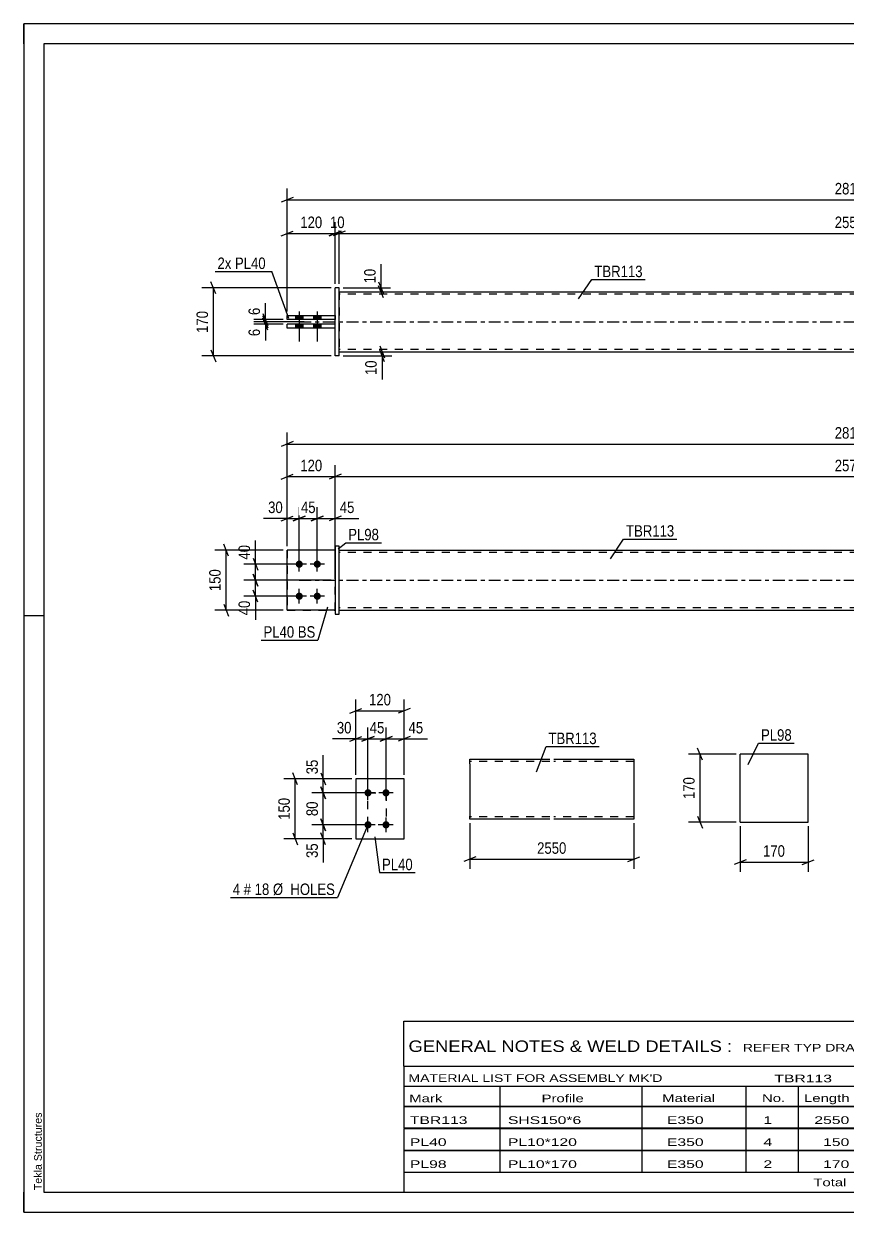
# Model space of a CAD drawing. Header units: millimetres. Extents: x 0 to 420, y 0 to 297.
# Drawn here: x 0 to 205.8, y 0 to 297 of the extents above; entities that cross this region are included whole.
import ezdxf

# ---------------------------------------------------------------- set-up
doc = ezdxf.new("R2010")
doc.units = ezdxf.units.MM
doc.linetypes.add('DXK_LINE_DOT2', pattern=[3.9198, 1.9599, -1.9599])
doc.linetypes.add('DXK_LINE_DOT3', pattern=[5.9187, 2.979, -0.9799, 0.9799, -0.9799])
doc.styles.add('Arial', font='ARIAL.TTF', dxfattribs={"height": 0.2})
doc.styles.add('Arial Narrow', font='ARIALN.TTF', dxfattribs={"height": 0.2})

# ---------------------------------------------------------------- blocks, each defined once
blk = doc.blocks.new('Unknown-580872728-1163')
at = {"color": 5, "linetype": 'Continuous'}
for p, q in [((420, 297), (0, 297)), ((0, 297), (0, 0)), ((0, 292), (0, 297)), ((415, 292), (5, 292)), ((5, 292), (5, 5)), ((5, 149), (0, 149)), ((0, 0), (0, 5)), ((5, 5), (415, 5)), ((0, 0), (420, 0))]:
    blk.add_line(p, q, dxfattribs=at)
at = {"color": 174, "linetype": 'Continuous', "style": 'Arial'}
blk.add_text('Tekla Structures', height=1.9102, rotation=90, dxfattribs=at).set_placement((4.5, 5.5))
blk = doc.blocks.new('Part-580872728-1797 - 1735')
at = {"color": 2, "linetype": 'Continuous'}
for p, q in [((77.85, 165.45), (65.85, 165.45)), ((65.85, 150.45), (65.85, 165.45)), ((77.85, 150.45), (65.85, 150.45))]:
    blk.add_line(p, q, dxfattribs=at)
at = {"color": 7, "linetype": 'DXK_LINE_DOT2'}
blk.add_line((77.85, 150.45), (77.85, 165.45), dxfattribs=at)
blk = doc.blocks.new('Part-580872728-1792 - 1735')
at = {"color": 7, "linetype": 'DXK_LINE_DOT2'}
for p, q in [((77.85, 165.45), (65.85, 165.45)), ((65.85, 165.45), (65.85, 150.45)), ((77.85, 150.45), (77.85, 165.45)), ((65.85, 150.45), (77.85, 150.45))]:
    blk.add_line(p, q, dxfattribs=at)
blk = doc.blocks.new('Part-580872728-1802 - 1735')
at = {"color": 2, "linetype": 'Continuous'}
for p, q in [((78.85, 166.45), (77.85, 166.45)), ((77.85, 166.45), (77.85, 149.45)), ((78.85, 149.45), (78.85, 166.45)), ((77.85, 149.45), (78.85, 149.45))]:
    blk.add_line(p, q, dxfattribs=at)
blk = doc.blocks.new('Part-580872728-1807 - 1735')
at = {"color": 2, "linetype": 'Continuous'}
for p, q in [((78.85, 165.45), (333.83, 165.45)), ((78.85, 150.45), (333.83, 150.45))]:
    blk.add_line(p, q, dxfattribs=at)
at = {"color": 7, "linetype": 'DXK_LINE_DOT2'}
for p, q in [((78.85, 150.45), (78.85, 165.45)), ((333.83, 164.85), (78.85, 164.85)), ((333.83, 165.45), (333.83, 150.45)), ((333.83, 151.05), (78.85, 151.05))]:
    blk.add_line(p, q, dxfattribs=at)
at = {"color": 7, "linetype": 'DXK_LINE_DOT3'}
blk.add_line((68.85, 157.95), (343.83, 157.95), dxfattribs=at)
blk = doc.blocks.new('Bolt-580872728-1809 - 1735')
at = {"linetype": 'Continuous'}
for points in [[(68.85, 161.05, -1), (68.85, 162.85, -1)], [(73.35, 161.05, -1), (73.35, 162.85, -1)], [(68.85, 153.05, -1), (68.85, 154.85, -1)], [(73.35, 153.05, -1), (73.35, 154.85, -1)]]:
    blk.add_hatch(color=1, dxfattribs=at).paths.add_polyline_path(points)
at = {"color": 1, "linetype": 'Continuous'}
for p, q in [((68.85, 160.15), (68.85, 163.75)), ((73.35, 160.15), (73.35, 163.75)), ((70.65, 161.95), (67.05, 161.95)), ((75.15, 161.95), (71.55, 161.95)), ((68.85, 152.15), (68.85, 155.75)), ((73.35, 152.15), (73.35, 155.75)), ((70.65, 153.95), (67.05, 153.95)), ((75.15, 153.95), (71.55, 153.95))]:
    blk.add_line(p, q, dxfattribs=at)
blk = doc.blocks.new('Part-580872728-1425 - 1390')
at = {"color": 2, "linetype": 'Continuous'}
for p, q in [((65.85, 224.09), (77.85, 224.09)), ((65.85, 223.09), (65.85, 224.09)), ((77.85, 223.09), (65.85, 223.09))]:
    blk.add_line(p, q, dxfattribs=at)
at = {"color": 7, "linetype": 'DXK_LINE_DOT2'}
blk.add_line((77.85, 224.09), (77.85, 223.09), dxfattribs=at)
blk = doc.blocks.new('Part-580872728-1394 - 1390')
at = {"color": 2, "linetype": 'Continuous'}
for p, q in [((78.85, 230.99), (77.85, 230.99)), ((77.85, 213.99), (77.85, 230.99)), ((78.85, 213.99), (78.85, 230.99)), ((78.85, 213.99), (77.85, 213.99))]:
    blk.add_line(p, q, dxfattribs=at)
blk = doc.blocks.new('Part-580872728-1420 - 1390')
at = {"color": 2, "linetype": 'Continuous'}
for p, q in [((77.85, 221.89), (65.85, 221.89)), ((65.85, 220.89), (65.85, 221.89)), ((77.85, 220.89), (65.85, 220.89))]:
    blk.add_line(p, q, dxfattribs=at)
at = {"color": 7, "linetype": 'DXK_LINE_DOT2'}
blk.add_line((77.85, 220.89), (77.85, 221.89), dxfattribs=at)
blk = doc.blocks.new('Part-580872728-1446 - 1390')
at = {"color": 2, "linetype": 'Continuous'}
for p, q in [((78.85, 229.99), (333.83, 229.99)), ((78.85, 214.99), (333.83, 214.99))]:
    blk.add_line(p, q, dxfattribs=at)
at = {"color": 7, "linetype": 'DXK_LINE_DOT2'}
for p, q in [((78.85, 229.99), (78.85, 214.99)), ((333.83, 229.39), (78.85, 229.39)), ((333.83, 229.99), (333.83, 214.99)), ((333.83, 215.59), (78.85, 215.59))]:
    blk.add_line(p, q, dxfattribs=at)
at = {"color": 7, "linetype": 'DXK_LINE_DOT3'}
blk.add_line((68.85, 222.49), (343.83, 222.49), dxfattribs=at)
blk = doc.blocks.new('Bolt-580872728-1448 - 1390')
at = {"linetype": 'Continuous'}
for points in [[(67.95, 223.09), (69.75, 223.09), (69.75, 224.09), (67.95, 224.09)], [(67.95, 223.09), (69.75, 223.09), (69.75, 224.09), (67.95, 224.09)], [(72.45, 223.09), (74.25, 223.09), (74.25, 224.09), (72.45, 224.09)], [(72.45, 223.09), (74.25, 223.09), (74.25, 224.09), (72.45, 224.09)], [(67.95, 220.89), (69.75, 220.89), (69.75, 221.89), (67.95, 221.89)], [(67.95, 220.89), (69.75, 220.89), (69.75, 221.89), (67.95, 221.89)], [(72.45, 220.89), (74.25, 220.89), (74.25, 221.89), (72.45, 221.89)], [(72.45, 220.89), (74.25, 220.89), (74.25, 221.89), (72.45, 221.89)]]:
    blk.add_hatch(color=1, dxfattribs=at).paths.add_polyline_path(points)
at = {"color": 1, "linetype": 'Continuous'}
for p, q in [((67.95, 224.09), (67.95, 223.09)), ((67.95, 224.09), (67.95, 223.09)), ((68.85, 225.09), (68.85, 217.59)), ((68.85, 225.09), (68.85, 217.59)), ((69.75, 224.09), (69.75, 223.09)), ((69.75, 224.09), (69.75, 223.09)), ((72.45, 224.09), (72.45, 223.09)), ((72.45, 224.09), (72.45, 223.09)), ((73.35, 225.09), (73.35, 217.59)), ((73.35, 225.09), (73.35, 217.59)), ((74.25, 224.09), (74.25, 223.09)), ((74.25, 224.09), (74.25, 223.09)), ((67.95, 221.89), (67.95, 220.89)), ((67.95, 221.89), (67.95, 220.89)), ((69.75, 221.89), (69.75, 220.89)), ((69.75, 221.89), (69.75, 220.89)), ((72.45, 221.89), (72.45, 220.89)), ((72.45, 221.89), (72.45, 220.89)), ((74.25, 221.89), (74.25, 220.89)), ((74.25, 221.89), (74.25, 220.89))]:
    blk.add_line(p, q, dxfattribs=at)
blk = doc.blocks.new('Part-580872728-2138 - 2131')
at = {"color": 2, "linetype": 'Continuous'}
for p, q in [((95.03, 108.31), (83.03, 108.31)), ((83.03, 108.31), (83.03, 93.31)), ((95.03, 93.31), (95.03, 108.31)), ((83.03, 93.31), (95.03, 93.31))]:
    blk.add_line(p, q, dxfattribs=at)
blk = doc.blocks.new('Bolt-580872728-2171 - 2131')
at = {"linetype": 'Continuous'}
for points in [[(86.03, 103.91, -1), (86.03, 105.71, -1)], [(90.53, 103.91, -1), (90.53, 105.71, -1)], [(86.03, 95.91, -1), (86.03, 97.71, -1)], [(90.53, 95.91, -1), (90.53, 97.71, -1)]]:
    blk.add_hatch(color=1, dxfattribs=at).paths.add_polyline_path(points)
at = {"color": 1, "linetype": 'Continuous'}
for p, q in [((87.83, 104.81), (84.23, 104.81)), ((86.03, 103.01), (86.03, 106.61)), ((92.33, 104.81), (88.73, 104.81)), ((90.53, 103.01), (90.53, 106.61)), ((86.03, 95.01), (86.03, 98.61)), ((90.53, 95.01), (90.53, 98.61)), ((87.83, 96.81), (84.23, 96.81)), ((92.33, 96.81), (88.73, 96.81))]:
    blk.add_line(p, q, dxfattribs=at)
blk = doc.blocks.new('Part-580872728-2302 - 2296')
at = {"color": 2, "linetype": 'Continuous'}
for p, q in [((196.01, 114.49), (179.01, 114.49)), ((179.01, 97.49), (179.01, 114.49)), ((196.01, 97.49), (196.01, 114.49)), ((179.01, 97.49), (196.01, 97.49))]:
    blk.add_line(p, q, dxfattribs=at)
blk = doc.blocks.new('Part-580872728-2328 - 2321')
at = {"color": 2, "linetype": 'Continuous'}
for p, q in [((111.46, 112.03), (111.46, 113.23)), ((111.46, 113.23), (131.46, 113.23)), ((132.46, 113.23), (152.46, 113.23)), ((152.46, 113.23), (152.46, 113.14)), ((152.46, 113.14), (152.46, 112.03)), ((111.46, 112.03), (111.46, 98.97)), ((152.46, 112.03), (152.46, 98.23)), ((111.46, 98.32), (111.46, 98.97)), ((111.46, 98.23), (111.46, 98.32)), ((131.46, 98.23), (111.46, 98.23)), ((152.46, 98.23), (132.46, 98.23))]:
    blk.add_line(p, q, dxfattribs=at)
at = {"color": 7, "linetype": 'DXK_LINE_DOT2'}
for p, q in [((152.46, 112.88), (152.46, 112.03)), ((131.46, 112.63), (111.46, 112.63)), ((152.46, 112.63), (132.46, 112.63)), ((111.46, 98.97), (111.46, 98.58)), ((111.46, 98.83), (111.46, 98.88)), ((131.46, 98.83), (111.46, 98.83)), ((152.46, 98.83), (132.46, 98.83)), ((152.46, 98.88), (152.46, 98.97)), ((152.46, 98.83), (152.46, 98.88)), ((152.46, 98.83), (152.46, 98.88))]:
    blk.add_line(p, q, dxfattribs=at)
blk = doc.blocks.new('Rectangle-580872728-2281 - 2131')
at = {"color": 1, "linetype": 'DXK_LINE_DOT2'}
blk.add_lwpolyline([(86.03, 104.81), (90.53, 104.81), (90.53, 96.81), (86.03, 96.81), (86.03, 104.81)], close=True, dxfattribs=at)
blk = doc.blocks.new('StraightDimension-580872728-2008 - 1735')
at = {"color": 7, "linetype": 'Continuous'}
for p, q in [((57.29, 163.45), (58.49, 160.45)), ((67.85, 161.95), (55.04, 161.95)), ((57.89, 157.95), (57.89, 161.95)), ((76.85, 157.95), (55.04, 157.95)), ((58.49, 156.45), (57.29, 159.45))]:
    blk.add_line(p, q, dxfattribs=at)
at = {"color": 0}
blk.add_wipeout([(57.14, 167.34), (52.94, 167.34), (52.94, 162.48), (57.14, 162.48)], dxfattribs=at)
at = {"color": 7, "linetype": 'Continuous'}
blk.add_line((57.89, 161.95), (57.89, 167.86), dxfattribs=at)
blk.add_line((57.89, 161.95), (57.89, 167.86), dxfattribs=at)
at = {"color": 3, "style": 'Arial Narrow'}
blk.add_text('40', height=2.863, rotation=90.0002, dxfattribs=at).set_placement((56.54, 163.08))
blk = doc.blocks.new('StraightDimension-580872728-1999 - 1735')
at = {"color": 7, "linetype": 'Continuous'}
for p, q in [((76.85, 157.95), (55.04, 157.95)), ((57.29, 159.45), (58.49, 156.45)), ((57.89, 153.95), (57.89, 157.95)), ((58.49, 152.45), (57.29, 155.45)), ((67.85, 153.95), (55.04, 153.95))]:
    blk.add_line(p, q, dxfattribs=at)
at = {"color": 0}
blk.add_wipeout([(57.14, 153.43), (52.94, 153.43), (52.94, 148.57), (57.14, 148.57)], dxfattribs=at)
at = {"color": 7, "linetype": 'Continuous'}
blk.add_line((57.89, 153.95), (57.89, 148.05), dxfattribs=at)
blk.add_line((57.89, 153.95), (57.89, 148.05), dxfattribs=at)
at = {"color": 3, "style": 'Arial Narrow'}
blk.add_text('40', height=2.863, rotation=90.0002, dxfattribs=at).set_placement((56.54, 149.17))
blk = doc.blocks.new('StraightDimension-580872728-1937 - 1735')
at = {"color": 7, "linetype": 'Continuous'}
for p, q in [((64.35, 183.23), (67.35, 184.43)), ((65.85, 166.45), (65.85, 186.68)), ((79.35, 184.43), (76.35, 183.23)), ((77.85, 158.95), (77.85, 186.68)), ((65.85, 183.83), (77.85, 183.83))]:
    blk.add_line(p, q, dxfattribs=at)
at = {"color": 0}
blk.add_wipeout([(75.2, 184.58), (75.2, 188.78), (68.51, 188.78), (68.51, 184.58)], dxfattribs=at)
at = {"color": 3, "style": 'Arial Narrow'}
blk.add_text('120', height=2.863, dxfattribs=at).set_placement((69.11, 185.18))
blk = doc.blocks.new('StraightDimension-580872728-2018 - 1735')
at = {"color": 7, "linetype": 'Continuous'}
for p, q in [((51.16, 163.95), (49.96, 166.95)), ((64.85, 165.45), (47.71, 165.45)), ((50.56, 150.45), (50.56, 165.45)), ((49.96, 151.95), (51.16, 148.95)), ((64.85, 150.45), (47.71, 150.45))]:
    blk.add_line(p, q, dxfattribs=at)
at = {"color": 0}
blk.add_wipeout([(49.81, 161.3), (45.61, 161.3), (45.61, 154.61), (49.81, 154.61)], dxfattribs=at)
at = {"color": 3, "style": 'Arial Narrow'}
blk.add_text('150', height=2.863, rotation=90.0002, dxfattribs=at).set_placement((49.21, 155.21))
blk = doc.blocks.new('StraightDimension-580872728-1864 - 1735')
at = {"color": 7, "linetype": 'Continuous'}
for p, q in [((65.85, 166.45), (65.85, 194.83)), ((346.83, 166.45), (346.83, 194.83)), ((67.35, 192.58), (64.35, 191.38)), ((65.85, 191.98), (346.83, 191.98)), ((345.33, 191.38), (348.33, 192.58))]:
    blk.add_line(p, q, dxfattribs=at)
at = {"color": 0}
blk.add_wipeout([(210.6, 192.73), (210.6, 196.93), (202.08, 196.93), (202.08, 192.73)], dxfattribs=at)
at = {"color": 3, "style": 'Arial Narrow'}
blk.add_text('2810', height=2.863, dxfattribs=at).set_placement((202.68, 193.33))
blk = doc.blocks.new('StraightDimension-580872728-1922 - 1735')
at = {"color": 7, "linetype": 'Continuous'}
for p, q in [((79.35, 184.43), (76.35, 183.23)), ((77.85, 158.95), (77.85, 186.68)), ((333.33, 183.23), (336.33, 184.43)), ((334.83, 166.45), (334.83, 186.68)), ((77.85, 183.83), (334.83, 183.83))]:
    blk.add_line(p, q, dxfattribs=at)
at = {"color": 0}
blk.add_wipeout([(210.6, 184.58), (210.6, 188.78), (202.08, 188.78), (202.08, 184.58)], dxfattribs=at)
at = {"color": 3, "style": 'Arial Narrow'}
blk.add_text('2570', height=2.863, dxfattribs=at).set_placement((202.68, 185.18))
blk = doc.blocks.new('StraightDimension-580872728-1953 - 1735')
at = {"color": 7, "linetype": 'Continuous'}
for p, q in [((65.85, 166.45), (65.85, 176.23)), ((68.85, 162.95), (68.85, 176.23)), ((64.35, 172.78), (67.35, 173.98)), ((65.85, 173.38), (68.85, 173.38)), ((70.35, 173.98), (67.35, 172.78))]:
    blk.add_line(p, q, dxfattribs=at)
at = {"color": 0}
blk.add_wipeout([(65.33, 174.13), (65.33, 178.33), (60.47, 178.33), (60.47, 174.13)], dxfattribs=at)
at = {"color": 7, "linetype": 'Continuous'}
blk.add_line((65.85, 173.38), (59.95, 173.38), dxfattribs=at)
blk.add_line((65.85, 173.38), (59.95, 173.38), dxfattribs=at)
at = {"color": 3, "style": 'Arial Narrow'}
blk.add_text('30', height=2.863, dxfattribs=at).set_placement((61.07, 174.73))
blk = doc.blocks.new('StraightDimension-580872728-1969 - 1735')
at = {"color": 7, "linetype": 'Continuous'}
for p, q in [((68.85, 162.95), (68.85, 176.23)), ((73.35, 162.95), (73.35, 176.23)), ((67.35, 172.78), (70.35, 173.98)), ((68.85, 173.38), (73.35, 173.38)), ((74.85, 173.98), (71.85, 172.78))]:
    blk.add_line(p, q, dxfattribs=at)
at = {"color": 0}
blk.add_wipeout([(73.53, 174.13), (73.53, 178.33), (68.68, 178.33), (68.68, 174.13)], dxfattribs=at)
at = {"color": 3, "style": 'Arial Narrow'}
blk.add_text('45', height=2.863, dxfattribs=at).set_placement((69.28, 174.73))
blk = doc.blocks.new('StraightDimension-580872728-1982 - 1735')
at = {"color": 7, "linetype": 'Continuous'}
for p, q in [((73.35, 162.95), (73.35, 176.23)), ((77.85, 166.45), (77.85, 176.23)), ((71.85, 172.78), (74.85, 173.98)), ((73.35, 173.38), (77.85, 173.38)), ((79.35, 173.98), (76.35, 172.78))]:
    blk.add_line(p, q, dxfattribs=at)
at = {"color": 0}
blk.add_wipeout([(83.23, 174.13), (83.23, 178.33), (78.38, 178.33), (78.38, 174.13)], dxfattribs=at)
at = {"color": 7, "linetype": 'Continuous'}
blk.add_line((77.85, 173.38), (83.76, 173.38), dxfattribs=at)
blk.add_line((77.85, 173.38), (83.76, 173.38), dxfattribs=at)
at = {"color": 3, "style": 'Arial Narrow'}
blk.add_text('45', height=2.863, dxfattribs=at).set_placement((78.98, 174.73))
blk = doc.blocks.new('StraightDimension-580872728-1564 - 1390')
at = {"color": 7, "linetype": 'Continuous'}
for p, q in [((65.85, 225.09), (65.85, 255.86)), ((346.83, 225.09), (346.83, 255.86)), ((67.35, 253.61), (64.35, 252.41)), ((65.85, 253.01), (346.83, 253.01)), ((345.33, 252.41), (348.33, 253.61))]:
    blk.add_line(p, q, dxfattribs=at)
at = {"color": 0}
blk.add_wipeout([(210.6, 253.76), (210.6, 257.96), (202.08, 257.96), (202.08, 253.76)], dxfattribs=at)
at = {"color": 3, "style": 'Arial Narrow'}
blk.add_text('2810', height=2.863, dxfattribs=at).set_placement((202.68, 254.36))
blk = doc.blocks.new('StraightDimension-580872728-1585 - 1390')
at = {"color": 7, "linetype": 'Continuous'}
for p, q in [((78.85, 231.99), (78.85, 247.45)), ((333.83, 231.99), (333.83, 247.45)), ((80.35, 245.2), (77.35, 244)), ((78.85, 244.6), (333.83, 244.6)), ((332.33, 244), (335.33, 245.2))]:
    blk.add_line(p, q, dxfattribs=at)
at = {"color": 0}
blk.add_wipeout([(210.6, 245.35), (210.6, 249.55), (202.08, 249.55), (202.08, 245.35)], dxfattribs=at)
at = {"color": 3, "style": 'Arial Narrow'}
blk.add_text('2550', height=2.863, dxfattribs=at).set_placement((202.68, 245.95))
blk = doc.blocks.new('StraightDimension-580872728-1595 - 1390')
at = {"color": 7, "linetype": 'Continuous'}
for p, q in [((77.85, 231.99), (77.85, 247.45)), ((78.85, 231.99), (78.85, 247.45)), ((76.35, 244), (79.35, 245.2)), ((80.35, 245.2), (77.35, 244)), ((77.85, 244.6), (78.85, 244.6))]:
    blk.add_line(p, q, dxfattribs=at)
at = {"color": 0}
blk.add_wipeout([(80.78, 245.35), (80.78, 249.55), (75.93, 249.55), (75.93, 245.35)], dxfattribs=at)
at = {"color": 3, "style": 'Arial Narrow'}
blk.add_text('10', height=2.863, dxfattribs=at).set_placement((76.53, 245.95))
blk = doc.blocks.new('StraightDimension-580872728-1605 - 1390')
at = {"color": 7, "linetype": 'Continuous'}
for p, q in [((65.85, 225.09), (65.85, 247.45)), ((77.85, 231.99), (77.85, 247.45)), ((64.35, 244), (67.35, 245.2)), ((65.85, 244.6), (77.85, 244.6)), ((79.35, 245.2), (76.35, 244))]:
    blk.add_line(p, q, dxfattribs=at)
at = {"color": 0}
blk.add_wipeout([(75.2, 245.35), (75.2, 249.55), (68.51, 249.55), (68.51, 245.35)], dxfattribs=at)
at = {"color": 3, "style": 'Arial Narrow'}
blk.add_text('120', height=2.863, dxfattribs=at).set_placement((69.11, 245.95))
blk = doc.blocks.new('StraightDimension-580872728-1626 - 1390')
at = {"color": 7, "linetype": 'Continuous'}
for p, q in [((79.85, 214.99), (91.95, 214.99)), ((79.85, 213.99), (91.95, 213.99)), ((88.95, 216.49), (90.15, 213.49)), ((90.15, 212.49), (88.95, 215.49)), ((89.55, 213.99), (89.55, 214.99))]:
    blk.add_line(p, q, dxfattribs=at)
at = {"color": 0}
blk.add_wipeout([(88.8, 213.46), (84.6, 213.46), (84.6, 208.61), (88.8, 208.61)], dxfattribs=at)
at = {"color": 7, "linetype": 'Continuous'}
blk.add_line((89.55, 213.99), (89.55, 208.08), dxfattribs=at)
blk.add_line((89.55, 213.99), (89.55, 208.08), dxfattribs=at)
at = {"color": 3, "style": 'Arial Narrow'}
blk.add_text('10', height=2.863, rotation=90.0002, dxfattribs=at).set_placement((88.2, 209.21))
blk = doc.blocks.new('StraightDimension-580872728-1636 - 1390')
at = {"color": 7, "linetype": 'Continuous'}
for p, q in [((88.68, 232.49), (89.88, 229.49)), ((79.85, 230.99), (91.68, 230.99)), ((79.85, 229.99), (91.68, 229.99)), ((89.88, 228.49), (88.68, 231.49)), ((89.28, 229.99), (89.28, 230.99))]:
    blk.add_line(p, q, dxfattribs=at)
at = {"color": 0}
blk.add_wipeout([(88.53, 236.37), (84.33, 236.37), (84.33, 231.51), (88.53, 231.51)], dxfattribs=at)
at = {"color": 7, "linetype": 'Continuous'}
blk.add_line((89.28, 230.99), (89.28, 236.89), dxfattribs=at)
blk.add_line((89.28, 230.99), (89.28, 236.89), dxfattribs=at)
at = {"color": 3, "style": 'Arial Narrow'}
blk.add_text('10', height=2.863, rotation=90.0002, dxfattribs=at).set_placement((87.93, 232.11))
blk = doc.blocks.new('StraightDimension-580872728-1667 - 1390')
at = {"color": 7, "linetype": 'Continuous'}
for p, q in [((47.99, 229.49), (46.79, 232.49)), ((76.85, 230.99), (44.54, 230.99)), ((47.39, 213.99), (47.39, 230.99)), ((76.85, 213.99), (44.54, 213.99)), ((46.79, 215.49), (47.99, 212.49))]:
    blk.add_line(p, q, dxfattribs=at)
at = {"color": 0}
blk.add_wipeout([(46.64, 225.83), (42.44, 225.83), (42.44, 219.15), (46.64, 219.15)], dxfattribs=at)
at = {"color": 3, "style": 'Arial Narrow'}
blk.add_text('170', height=2.863, rotation=90.0002, dxfattribs=at).set_placement((46.04, 219.75))
blk = doc.blocks.new('StraightDimension-580872728-1678 - 1390')
at = {"color": 7, "linetype": 'Continuous'}
for p, q in [((64.85, 223.09), (57.53, 223.09)), ((59.78, 224.59), (60.98, 221.59)), ((60.98, 220.99), (59.78, 223.99)), ((60.38, 222.49), (60.38, 223.09)), ((70.1, 222.49), (57.53, 222.49))]:
    blk.add_line(p, q, dxfattribs=at)
at = {"color": 0}
blk.add_wipeout([(59.63, 226.64), (55.43, 226.64), (55.43, 223.61), (59.63, 223.61)], dxfattribs=at)
at = {"color": 7, "linetype": 'Continuous'}
blk.add_line((60.38, 223.09), (60.38, 227.17), dxfattribs=at)
blk.add_line((60.38, 223.09), (60.38, 227.17), dxfattribs=at)
at = {"color": 3, "style": 'Arial Narrow'}
blk.add_text('6', height=2.86, rotation=90.0002, dxfattribs=at).set_placement((59.03, 224.21))
blk = doc.blocks.new('StraightDimension-580872728-1688 - 1390')
at = {"color": 7, "linetype": 'Continuous'}
for p, q in [((59.78, 223.99), (60.98, 220.99)), ((60.98, 220.39), (59.78, 223.39)), ((70.1, 222.49), (57.53, 222.49)), ((64.85, 221.89), (57.53, 221.89)), ((60.38, 221.89), (60.38, 222.49))]:
    blk.add_line(p, q, dxfattribs=at)
at = {"color": 0}
blk.add_wipeout([(59.63, 221.36), (55.43, 221.36), (55.43, 218.33), (59.63, 218.33)], dxfattribs=at)
at = {"color": 7, "linetype": 'Continuous'}
blk.add_line((60.38, 221.89), (60.38, 217.81), dxfattribs=at)
blk.add_line((60.38, 221.89), (60.38, 217.81), dxfattribs=at)
at = {"color": 3, "style": 'Arial Narrow'}
blk.add_text('6', height=2.86, rotation=90.0002, dxfattribs=at).set_placement((59.03, 218.93))
blk = doc.blocks.new('StraightDimension-580872728-2174 - 2131')
at = {"color": 7, "linetype": 'Continuous'}
for p, q in [((83.03, 109.31), (83.03, 128.16)), ((95.03, 109.31), (95.03, 128.16)), ((81.53, 124.71), (84.53, 125.91)), ((83.03, 125.31), (95.03, 125.31)), ((96.53, 125.91), (93.53, 124.71))]:
    blk.add_line(p, q, dxfattribs=at)
at = {"color": 0}
blk.add_wipeout([(92.38, 126.06), (92.38, 130.26), (85.69, 130.26), (85.69, 126.06)], dxfattribs=at)
at = {"color": 3, "style": 'Arial Narrow'}
blk.add_text('120', height=2.863, dxfattribs=at).set_placement((86.29, 126.66))
blk = doc.blocks.new('StraightDimension-580872728-2191 - 2131')
at = {"color": 7, "linetype": 'Continuous'}
for p, q in [((84.53, 117.71), (87.53, 118.91)), ((86.03, 105.81), (86.03, 121.16)), ((92.03, 118.91), (89.03, 117.71)), ((90.53, 105.81), (90.53, 121.16)), ((86.03, 118.31), (90.53, 118.31))]:
    blk.add_line(p, q, dxfattribs=at)
at = {"color": 0}
blk.add_wipeout([(90.71, 119.06), (90.71, 123.26), (85.86, 123.26), (85.86, 119.06)], dxfattribs=at)
at = {"color": 3, "style": 'Arial Narrow'}
blk.add_text('45', height=2.863, dxfattribs=at).set_placement((86.46, 119.66))
blk = doc.blocks.new('StraightDimension-580872728-2201 - 2131')
at = {"color": 7, "linetype": 'Continuous'}
for p, q in [((81.53, 117.71), (84.53, 118.91)), ((83.03, 109.31), (83.03, 121.16)), ((87.53, 118.91), (84.53, 117.71)), ((86.03, 105.81), (86.03, 121.16)), ((83.03, 118.31), (86.03, 118.31))]:
    blk.add_line(p, q, dxfattribs=at)
at = {"color": 0}
blk.add_wipeout([(82.51, 119.06), (82.51, 123.26), (77.65, 123.26), (77.65, 119.06)], dxfattribs=at)
at = {"color": 7, "linetype": 'Continuous'}
blk.add_line((83.03, 118.31), (77.13, 118.31), dxfattribs=at)
blk.add_line((83.03, 118.31), (77.13, 118.31), dxfattribs=at)
at = {"color": 3, "style": 'Arial Narrow'}
blk.add_text('30', height=2.863, dxfattribs=at).set_placement((78.25, 119.66))
blk = doc.blocks.new('StraightDimension-580872728-2214 - 2131')
at = {"color": 7, "linetype": 'Continuous'}
for p, q in [((89.03, 117.71), (92.03, 118.91)), ((90.53, 105.81), (90.53, 121.16)), ((96.53, 118.91), (93.53, 117.71)), ((95.03, 109.31), (95.03, 121.16)), ((90.53, 118.31), (95.03, 118.31))]:
    blk.add_line(p, q, dxfattribs=at)
at = {"color": 0}
blk.add_wipeout([(100.42, 119.06), (100.42, 123.26), (95.56, 123.26), (95.56, 119.06)], dxfattribs=at)
at = {"color": 7, "linetype": 'Continuous'}
blk.add_line((95.03, 118.31), (100.94, 118.31), dxfattribs=at)
blk.add_line((95.03, 118.31), (100.94, 118.31), dxfattribs=at)
at = {"color": 3, "style": 'Arial Narrow'}
blk.add_text('45', height=2.863, dxfattribs=at).set_placement((96.16, 119.66))
blk = doc.blocks.new('StraightDimension-580872728-2228 - 2131')
at = {"color": 7, "linetype": 'Continuous'}
for p, q in [((82.03, 108.31), (64.99, 108.31)), ((68.44, 106.81), (67.24, 109.81)), ((67.84, 93.31), (67.84, 108.31)), ((82.03, 93.31), (64.99, 93.31)), ((67.24, 94.81), (68.44, 91.81))]:
    blk.add_line(p, q, dxfattribs=at)
at = {"color": 0}
blk.add_wipeout([(67.09, 104.16), (62.89, 104.16), (62.89, 97.47), (67.09, 97.47)], dxfattribs=at)
at = {"color": 3, "style": 'Arial Narrow'}
blk.add_text('150', height=2.863, rotation=90.0002, dxfattribs=at).set_placement((66.49, 98.07))
blk = doc.blocks.new('StraightDimension-580872728-2245 - 2131')
at = {"color": 7, "linetype": 'Continuous'}
for p, q in [((74.24, 98.31), (75.44, 95.31)), ((85.03, 96.81), (71.99, 96.81)), ((74.84, 93.31), (74.84, 96.81)), ((82.03, 93.31), (71.99, 93.31)), ((75.44, 91.81), (74.24, 94.81))]:
    blk.add_line(p, q, dxfattribs=at)
at = {"color": 0}
blk.add_wipeout([(74.09, 92.79), (69.89, 92.79), (69.89, 87.93), (74.09, 87.93)], dxfattribs=at)
at = {"color": 7, "linetype": 'Continuous'}
blk.add_line((74.84, 93.31), (74.84, 87.41), dxfattribs=at)
blk.add_line((74.84, 93.31), (74.84, 87.41), dxfattribs=at)
at = {"color": 3, "style": 'Arial Narrow'}
blk.add_text('35', height=2.863, rotation=90.0002, dxfattribs=at).set_placement((73.49, 88.53))
blk = doc.blocks.new('StraightDimension-580872728-2258 - 2131')
at = {"color": 7, "linetype": 'Continuous'}
for p, q in [((82.03, 108.31), (71.99, 108.31)), ((74.24, 109.81), (75.44, 106.81)), ((74.84, 104.81), (74.84, 108.31)), ((85.03, 104.81), (71.99, 104.81)), ((75.44, 103.31), (74.24, 106.31))]:
    blk.add_line(p, q, dxfattribs=at)
at = {"color": 0}
blk.add_wipeout([(74.09, 113.7), (69.89, 113.7), (69.89, 108.84), (74.09, 108.84)], dxfattribs=at)
at = {"color": 7, "linetype": 'Continuous'}
blk.add_line((74.84, 108.31), (74.84, 114.22), dxfattribs=at)
blk.add_line((74.84, 108.31), (74.84, 114.22), dxfattribs=at)
at = {"color": 3, "style": 'Arial Narrow'}
blk.add_text('35', height=2.863, rotation=90.0002, dxfattribs=at).set_placement((73.49, 109.44))
blk = doc.blocks.new('StraightDimension-580872728-2271 - 2131')
at = {"color": 7, "linetype": 'Continuous'}
for p, q in [((85.03, 104.81), (71.99, 104.81)), ((74.24, 106.31), (75.44, 103.31)), ((74.84, 96.81), (74.84, 104.81)), ((75.44, 95.31), (74.24, 98.31)), ((85.03, 96.81), (71.99, 96.81))]:
    blk.add_line(p, q, dxfattribs=at)
at = {"color": 0}
blk.add_wipeout([(74.09, 103.24), (69.89, 103.24), (69.89, 98.39), (74.09, 98.39)], dxfattribs=at)
at = {"color": 3, "style": 'Arial Narrow'}
blk.add_text('80', height=2.863, rotation=90.0002, dxfattribs=at).set_placement((73.49, 98.99))
blk = doc.blocks.new('StraightDimension-580872728-2304 - 2296')
at = {"color": 7, "linetype": 'Continuous'}
for p, q in [((169.61, 112.99), (168.41, 115.99)), ((178.01, 114.49), (166.16, 114.49)), ((169.01, 97.49), (169.01, 114.49)), ((168.41, 98.99), (169.61, 95.99)), ((178.01, 97.49), (166.16, 97.49))]:
    blk.add_line(p, q, dxfattribs=at)
at = {"color": 0}
blk.add_wipeout([(168.26, 109.33), (164.06, 109.33), (164.06, 102.65), (168.26, 102.65)], dxfattribs=at)
at = {"color": 3, "style": 'Arial Narrow'}
blk.add_text('170', height=2.863, rotation=90.0002, dxfattribs=at).set_placement((167.66, 103.25))
blk = doc.blocks.new('StraightDimension-580872728-2313 - 2296')
at = {"color": 7, "linetype": 'Continuous'}
for p, q in [((179.01, 96.49), (179.01, 85.09)), ((196.01, 96.49), (196.01, 85.09)), ((180.51, 88.09), (177.51, 86.89)), ((179.01, 87.49), (196.01, 87.49)), ((194.51, 86.89), (197.51, 88.09))]:
    blk.add_line(p, q, dxfattribs=at)
at = {"color": 0}
blk.add_wipeout([(190.85, 88.24), (190.85, 92.44), (184.16, 92.44), (184.16, 88.24)], dxfattribs=at)
at = {"color": 3, "style": 'Arial Narrow'}
blk.add_text('170', height=2.863, dxfattribs=at).set_placement((184.76, 88.84))
blk = doc.blocks.new('StraightDimension-580872728-2332 - 2321')
at = {"color": 7, "linetype": 'Continuous'}
for p, q in [((111.46, 97.23), (111.46, 85.83)), ((152.46, 97.23), (152.46, 85.83)), ((112.96, 88.83), (109.96, 87.63)), ((111.46, 88.23), (152.46, 88.23)), ((150.96, 87.63), (153.96, 88.83))]:
    blk.add_line(p, q, dxfattribs=at)
at = {"color": 0}
blk.add_wipeout([(136.22, 88.98), (136.22, 93.18), (127.7, 93.18), (127.7, 88.98)], dxfattribs=at)
at = {"color": 3, "style": 'Arial Narrow'}
blk.add_text('2550', height=2.863, dxfattribs=at).set_placement((128.3, 89.58))
blk = doc.blocks.new('Unknown-580872728-3689')
at = {"color": 7, "linetype": 'Continuous'}
for p, q in [((95, 47.75), (255, 47.75)), ((95, 36.5), (95, 47.75)), ((255, 47.75), (255, 36.5)), ((95, 36.5), (255, 36.5)), ((95, 36.5), (95, 31.5)), ((255, 36.5), (255, 31.5)), ((95, 31.5), (255, 31.5)), ((95, 31.5), (95, 26.5)), ((119, 31.5), (119, 26.5)), ((154.5, 31.5), (154.5, 26.5)), ((180.5, 31.5), (180.5, 26.5)), ((193.5, 31.5), (193.5, 26.5)), ((211, 31.5), (211, 26.5)), ((233, 31.5), (233, 26.5)), ((255, 31.5), (255, 26.5)), ((95, 26.5), (255, 26.5)), ((95, 26.45), (95, 21.05)), ((95, 26.45), (255, 26.45)), ((119, 26.5), (119, 21)), ((154.5, 26.5), (154.5, 21)), ((180.5, 26.5), (180.5, 21)), ((193.5, 26.5), (193.5, 21)), ((211, 26.5), (211, 21)), ((233, 26.5), (233, 21)), ((255, 26.45), (255, 21.05)), ((95, 21.05), (255, 21.05)), ((95, 20.95), (95, 15.55)), ((95, 20.95), (255, 20.95)), ((119, 21), (119, 15.5)), ((154.5, 21), (154.5, 15.5)), ((180.5, 21), (180.5, 15.5)), ((193.5, 21), (193.5, 15.5)), ((211, 21), (211, 15.5)), ((233, 21), (233, 15.5)), ((255, 20.95), (255, 15.55)), ((95, 15.55), (255, 15.55)), ((95, 15.45), (95, 10.05)), ((95, 15.45), (255, 15.45)), ((119, 15.5), (119, 10)), ((154.5, 15.5), (154.5, 10)), ((180.5, 15.5), (180.5, 10)), ((193.5, 15.5), (193.5, 10)), ((211, 15.5), (211, 10)), ((233, 15.5), (233, 10)), ((255, 15.45), (255, 10.05)), ((95, 10.05), (255, 10.05)), ((95, 10), (255, 10)), ((95, 10), (95, 5)), ((211, 10), (211, 5)), ((233, 10), (233, 5)), ((255, 10), (255, 5)), ((95, 5), (255, 5))]:
    blk.add_line(p, q, dxfattribs=at)
at = {"color": 7, "style": 'Arial Narrow'}
for s, height, width, p in [('GENERAL NOTES & WELD DETAILS :', 2.8633, 1.4, (96.15, 40.06)), ('REFER TYP DRAWING TYP-01', 1.9089, 1.6, (179.7, 40.16)), ("MATERIAL LIST FOR ASSEMBLY MK'D", 1.9089, 1.6, (96.15, 32.56)), ('TBR113', 1.909, 1.794707, (187.59, 32.47)), ('2', 1.91, 1.794707, (217.08, 32.56)), ('No. Required', 1.9089, 1.6, (226.41, 32.56)), ('Mark', 1.909, 1.7, (96.34, 27.5)), ('Profile', 1.909, 1.7, (129.41, 27.5)), ('Material', 1.909, 1.7, (159.54, 27.56)), ('No.', 1.909, 1.7, (184.5, 27.56)), ('Length', 1.909, 1.7, (195, 27.56)), ('Area', 1.909, 1.7, (217.5, 27.56)), ('Weight', 1.909, 1.7, (237, 27.56))]:
    blk.add_text(s, height=height, dxfattribs=dict(at, width=width)).set_placement(p)
at = {"color": 7, "linetype": 'Continuous', "style": 'Arial Narrow'}
for s, height, width, p in [('TBR113', 1.909, 1.794707, (96.5, 22.06)), ('SHS150*6', 1.909, 1.794707, (121, 22.06)), ('E350', 1.909, 1.794707, (160.74, 22.06)), ('1', 1.91, 1.794707, (184.86, 22.06)), ('2550', 1.909, 1.794707, (197.58, 22.06)), ('1.5', 1.909, 1.794707, (221.32, 22.06)), ('69.2', 1.909, 1.794707, (240.14, 22.06)), ('PL40', 1.909, 1.794707, (96.5, 16.56)), ('PL10*120', 1.909, 1.794707, (121, 16.56)), ('E350', 1.909, 1.794707, (160.74, 16.56)), ('4', 1.91, 1.794707, (184.86, 16.56)), ('150', 1.909, 1.794707, (199.77, 16.56)), ('0.0', 1.909, 1.794707, (221.32, 16.56)), ('5.7', 1.909, 1.794707, (242.33, 16.56)), ('PL98', 1.909, 1.794707, (96.5, 11.06)), ('PL10*170', 1.909, 1.794707, (121, 11.06)), ('E350', 1.909, 1.794707, (160.74, 11.06)), ('2', 1.91, 1.794707, (184.86, 11.06)), ('170', 1.909, 1.794707, (199.77, 11.06)), ('0.1', 1.909, 1.794707, (221.32, 11.06)), ('4.5', 1.909, 1.794707, (242.33, 11.06)), ('Total', 1.909, 1.7, (197.33, 6.5)), ('1.8', 1.909, 1.794707, (220.83, 6.5)), ('79.4', 1.909, 1.794707, (240.14, 6.5))]:
    blk.add_text(s, height=height, dxfattribs=dict(at, width=width)).set_placement(p)
blk = doc.blocks.new('Mark-580872728-1798 - 1735')
at = {"color": 0}
blk.add_wipeout([(88.77, 167.92), (88.77, 170.92), (81.09, 170.92), (81.09, 167.92)], dxfattribs=at)
blk.add_wipeout([(88.77, 167.92), (88.77, 170.92), (81.09, 170.92), (81.09, 167.92)], dxfattribs=at)
at = {"color": 30, "linetype": 'Continuous'}
for p, q in [((78.55, 165.76), (80.49, 167.32)), ((80.49, 167.32), (89.37, 167.32))]:
    blk.add_line(p, q, dxfattribs=at)
at = {"color": 3, "style": 'Arial Narrow'}
blk.add_text('PL98', height=2.863, dxfattribs=at).set_placement((81.09, 167.92))
blk = doc.blocks.new('Mark-580872728-1803 - 1735')
at = {"color": 0}
blk.add_wipeout([(162.58, 168.83), (162.58, 171.83), (150.52, 171.83), (150.52, 168.83)], dxfattribs=at)
blk.add_wipeout([(162.58, 168.83), (162.58, 171.83), (150.52, 171.83), (150.52, 168.83)], dxfattribs=at)
at = {"color": 30, "linetype": 'Continuous'}
for p, q in [((146.62, 163.26), (149.92, 168.23)), ((149.92, 168.23), (163.18, 168.23))]:
    blk.add_line(p, q, dxfattribs=at)
at = {"color": 3, "style": 'Arial Narrow'}
blk.add_text('TBR113', height=2.863, dxfattribs=at).set_placement((150.52, 168.83))
blk = doc.blocks.new('MarkSet-580872728-2053 - 1735')
at = {"color": 0}
blk.add_wipeout([(67.59, 143.59), (67.59, 146.59), (59.92, 146.59), (59.92, 143.59)], dxfattribs=at)
blk.add_wipeout([(67.59, 143.59), (67.59, 146.59), (59.92, 146.59), (59.92, 143.59)], dxfattribs=at)
blk.add_wipeout([(72.87, 143.59), (72.87, 146.59), (68.49, 146.59), (68.49, 143.59)], dxfattribs=at)
blk.add_wipeout([(72.87, 143.59), (72.87, 146.59), (68.49, 146.59), (68.49, 143.59)], dxfattribs=at)
at = {"color": 30, "linetype": 'Continuous'}
for p in [(75.9, 151.23), (59.32, 142.99)]:
    blk.add_line(p, (73.47, 142.99), dxfattribs=at)
at = {"color": 3, "style": 'Arial Narrow'}
for s, p in [('PL40', (59.92, 143.59)), ('BS', (68.49, 143.59))]:
    blk.add_text(s, height=2.863, dxfattribs=at).set_placement(p)
blk = doc.blocks.new('Mark-580872728-1442 - 1390')
at = {"color": 0}
blk.add_wipeout([(154.66, 233.68), (154.66, 236.68), (142.61, 236.68), (142.61, 233.68)], dxfattribs=at)
blk.add_wipeout([(154.66, 233.68), (154.66, 236.68), (142.61, 236.68), (142.61, 233.68)], dxfattribs=at)
at = {"color": 30, "linetype": 'Continuous'}
for p, q in [((138.63, 228.23), (142.01, 233.08)), ((142.01, 233.08), (155.26, 233.08))]:
    blk.add_line(p, q, dxfattribs=at)
at = {"color": 3, "style": 'Arial Narrow'}
blk.add_text('TBR113', height=2.863, dxfattribs=at).set_placement((142.61, 233.68))
blk = doc.blocks.new('MarkSet-580872728-1726 - 1390')
at = {"color": 30, "linetype": 'Continuous'}
blk.add_line((66.21, 223.38), (61.96, 235.12), dxfattribs=at)
at = {"color": 0}
blk.add_wipeout([(51.88, 235.72), (51.88, 238.72), (48.41, 238.72), (48.41, 235.72)], dxfattribs=at)
blk.add_wipeout([(51.88, 235.72), (51.88, 238.72), (48.41, 238.72), (48.41, 235.72)], dxfattribs=at)
blk.add_wipeout([(60.46, 235.72), (60.46, 238.72), (52.78, 238.72), (52.78, 235.72)], dxfattribs=at)
blk.add_wipeout([(60.46, 235.72), (60.46, 238.72), (52.78, 238.72), (52.78, 235.72)], dxfattribs=at)
at = {"color": 30, "linetype": 'Continuous'}
blk.add_line((47.81, 235.12), (61.96, 235.12), dxfattribs=at)
at = {"color": 3, "style": 'Arial Narrow'}
for s, p in [('2x', (48.41, 235.72)), ('PL40', (52.78, 235.72))]:
    blk.add_text(s, height=2.863, dxfattribs=at).set_placement(p)
blk = doc.blocks.new('Mark-580872728-2134 - 2131')
at = {"color": 0}
blk.add_wipeout([(97.21, 85.48), (97.21, 88.48), (89.54, 88.48), (89.54, 85.48)], dxfattribs=at)
blk.add_wipeout([(97.21, 85.48), (97.21, 88.48), (89.54, 88.48), (89.54, 85.48)], dxfattribs=at)
at = {"color": 30, "linetype": 'Continuous'}
for p, q in [((87.75, 93.84), (88.94, 84.88)), ((88.94, 84.88), (97.81, 84.88))]:
    blk.add_line(p, q, dxfattribs=at)
at = {"color": 3, "style": 'Arial Narrow'}
blk.add_text('PL40', height=2.863, dxfattribs=at).set_placement((89.54, 85.48))
blk = doc.blocks.new('Mark-580872728-2167 - 2131')
at = {"color": 0}
blk.add_wipeout([(54.08, 79.28), (54.08, 82.28), (52.25, 82.28), (52.25, 79.28)], dxfattribs=at)
blk.add_wipeout([(54.08, 79.28), (54.08, 82.28), (52.25, 82.28), (52.25, 79.28)], dxfattribs=at)
blk.add_wipeout([(56.81, 79.28), (56.81, 82.28), (54.98, 82.28), (54.98, 79.28)], dxfattribs=at)
blk.add_wipeout([(56.81, 79.28), (56.81, 82.28), (54.98, 82.28), (54.98, 79.28)], dxfattribs=at)
at = {"color": 3, "style": 'Arial Narrow'}
blk.add_text('4', height=2.86, dxfattribs=at).set_placement((52.25, 79.28))
at = {"color": 0}
blk.add_wipeout([(61.36, 79.28), (61.36, 82.28), (57.71, 82.28), (57.71, 79.28)], dxfattribs=at)
blk.add_wipeout([(61.36, 79.28), (61.36, 82.28), (57.71, 82.28), (57.71, 79.28)], dxfattribs=at)
at = {"color": 3, "style": 'Arial Narrow'}
blk.add_text('#', height=2.86, dxfattribs=at).set_placement((54.98, 79.28))
at = {"color": 0}
blk.add_wipeout([(77.79, 79.28), (77.79, 82.28), (62.26, 82.28), (62.26, 79.28)], dxfattribs=at)
blk.add_wipeout([(77.79, 79.28), (77.79, 82.28), (62.26, 82.28), (62.26, 79.28)], dxfattribs=at)
at = {"color": 7, "linetype": 'Continuous'}
for p in [(86.08, 96.94), (51.65, 78.68)]:
    blk.add_line(p, (78.39, 78.68), dxfattribs=at)
at = {"color": 3, "style": 'Arial Narrow'}
for s, p in [('18', (57.71, 79.28)), ('Ø  HOLES', (62.26, 79.28))]:
    blk.add_text(s, height=2.863, dxfattribs=at).set_placement(p)
blk = doc.blocks.new('Mark-580872728-2298 - 2296')
at = {"color": 0}
blk.add_wipeout([(191.93, 117.83), (191.93, 120.83), (184.26, 120.83), (184.26, 117.83)], dxfattribs=at)
blk.add_wipeout([(191.93, 117.83), (191.93, 120.83), (184.26, 120.83), (184.26, 117.83)], dxfattribs=at)
at = {"color": 30, "linetype": 'Continuous'}
for p, q in [((181.02, 111.87), (183.66, 117.23)), ((183.66, 117.23), (192.53, 117.23))]:
    blk.add_line(p, q, dxfattribs=at)
at = {"color": 3, "style": 'Arial Narrow'}
blk.add_text('PL98', height=2.863, dxfattribs=at).set_placement((184.26, 117.83))
blk = doc.blocks.new('Mark-580872728-2324 - 2321')
at = {"color": 0}
blk.add_wipeout([(143.19, 116.99), (143.19, 119.99), (131.13, 119.99), (131.13, 116.99)], dxfattribs=at)
blk.add_wipeout([(143.19, 116.99), (143.19, 119.99), (131.13, 119.99), (131.13, 116.99)], dxfattribs=at)
at = {"color": 30, "linetype": 'Continuous'}
for p, q in [((128.17, 110.08), (130.53, 116.39)), ((130.53, 116.39), (143.79, 116.39))]:
    blk.add_line(p, q, dxfattribs=at)
at = {"color": 3, "style": 'Arial Narrow'}
blk.add_text('TBR113', height=2.863, dxfattribs=at).set_placement((131.13, 116.99))

msp = doc.modelspace()

# ---------------------------------------------------------------- block references
for name in ['Unknown-580872728-1163', 'Part-580872728-1446 - 1390', 'Part-580872728-1394 - 1390', 'Part-580872728-1425 - 1390', 'Bolt-580872728-1448 - 1390', 'Part-580872728-1420 - 1390', 'Part-580872728-1802 - 1735', 'Part-580872728-1797 - 1735', 'Part-580872728-1792 - 1735', 'Bolt-580872728-1809 - 1735', 'Part-580872728-1807 - 1735', 'Part-580872728-2328 - 2321', 'Part-580872728-2302 - 2296', 'Part-580872728-2138 - 2131', 'Bolt-580872728-2171 - 2131', 'Rectangle-580872728-2281 - 2131', 'Unknown-580872728-3689']:
    msp.add_blockref(name, (0, 0))

# ---------------------------------------------------------------- next in the draw order: block references
for name in ['StraightDimension-580872728-1564 - 1390', 'StraightDimension-580872728-1626 - 1390', 'StraightDimension-580872728-2008 - 1735', 'StraightDimension-580872728-2174 - 2131', 'Mark-580872728-2324 - 2321', 'Mark-580872728-2298 - 2296', 'StraightDimension-580872728-2304 - 2296', 'StraightDimension-580872728-2332 - 2321', 'Mark-580872728-2134 - 2131']:
    msp.add_blockref(name, (0, 0))

# ---------------------------------------------------------------- next in the draw order: block references
for name in ['StraightDimension-580872728-1585 - 1390', 'StraightDimension-580872728-1999 - 1735', 'StraightDimension-580872728-2191 - 2131', 'StraightDimension-580872728-2313 - 2296']:
    msp.add_blockref(name, (0, 0))

# ---------------------------------------------------------------- next in the draw order: block references
for name in ['StraightDimension-580872728-1595 - 1390', 'Mark-580872728-1442 - 1390', 'StraightDimension-580872728-1937 - 1735', 'StraightDimension-580872728-2201 - 2131', 'StraightDimension-580872728-2214 - 2131']:
    msp.add_blockref(name, (0, 0))

# ---------------------------------------------------------------- next in the draw order: block references
for name in ['StraightDimension-580872728-1605 - 1390', 'StraightDimension-580872728-2018 - 1735', 'StraightDimension-580872728-2228 - 2131']:
    msp.add_blockref(name, (0, 0))

# ---------------------------------------------------------------- next in the draw order: block references
for name in ['StraightDimension-580872728-1636 - 1390', 'StraightDimension-580872728-1667 - 1390', 'StraightDimension-580872728-1864 - 1735', 'MarkSet-580872728-2053 - 1735', 'StraightDimension-580872728-2258 - 2131', 'StraightDimension-580872728-2245 - 2131']:
    msp.add_blockref(name, (0, 0))

# ---------------------------------------------------------------- next in the draw order: block references
for name in ['StraightDimension-580872728-1678 - 1390', 'StraightDimension-580872728-1922 - 1735', 'StraightDimension-580872728-1953 - 1735', 'StraightDimension-580872728-2271 - 2131']:
    msp.add_blockref(name, (0, 0))

# ---------------------------------------------------------------- next in the draw order: block references
for name in ['StraightDimension-580872728-1688 - 1390', 'StraightDimension-580872728-1969 - 1735', 'Mark-580872728-1803 - 1735', 'Mark-580872728-2167 - 2131']:
    msp.add_blockref(name, (0, 0))

# ---------------------------------------------------------------- next in the draw order: block references
for name in ['MarkSet-580872728-1726 - 1390', 'StraightDimension-580872728-1982 - 1735']:
    msp.add_blockref(name, (0, 0))

# ---------------------------------------------------------------- next in the draw order: block references
msp.add_blockref('Mark-580872728-1798 - 1735', (0, 0))

doc.saveas('drawing.dxf')
